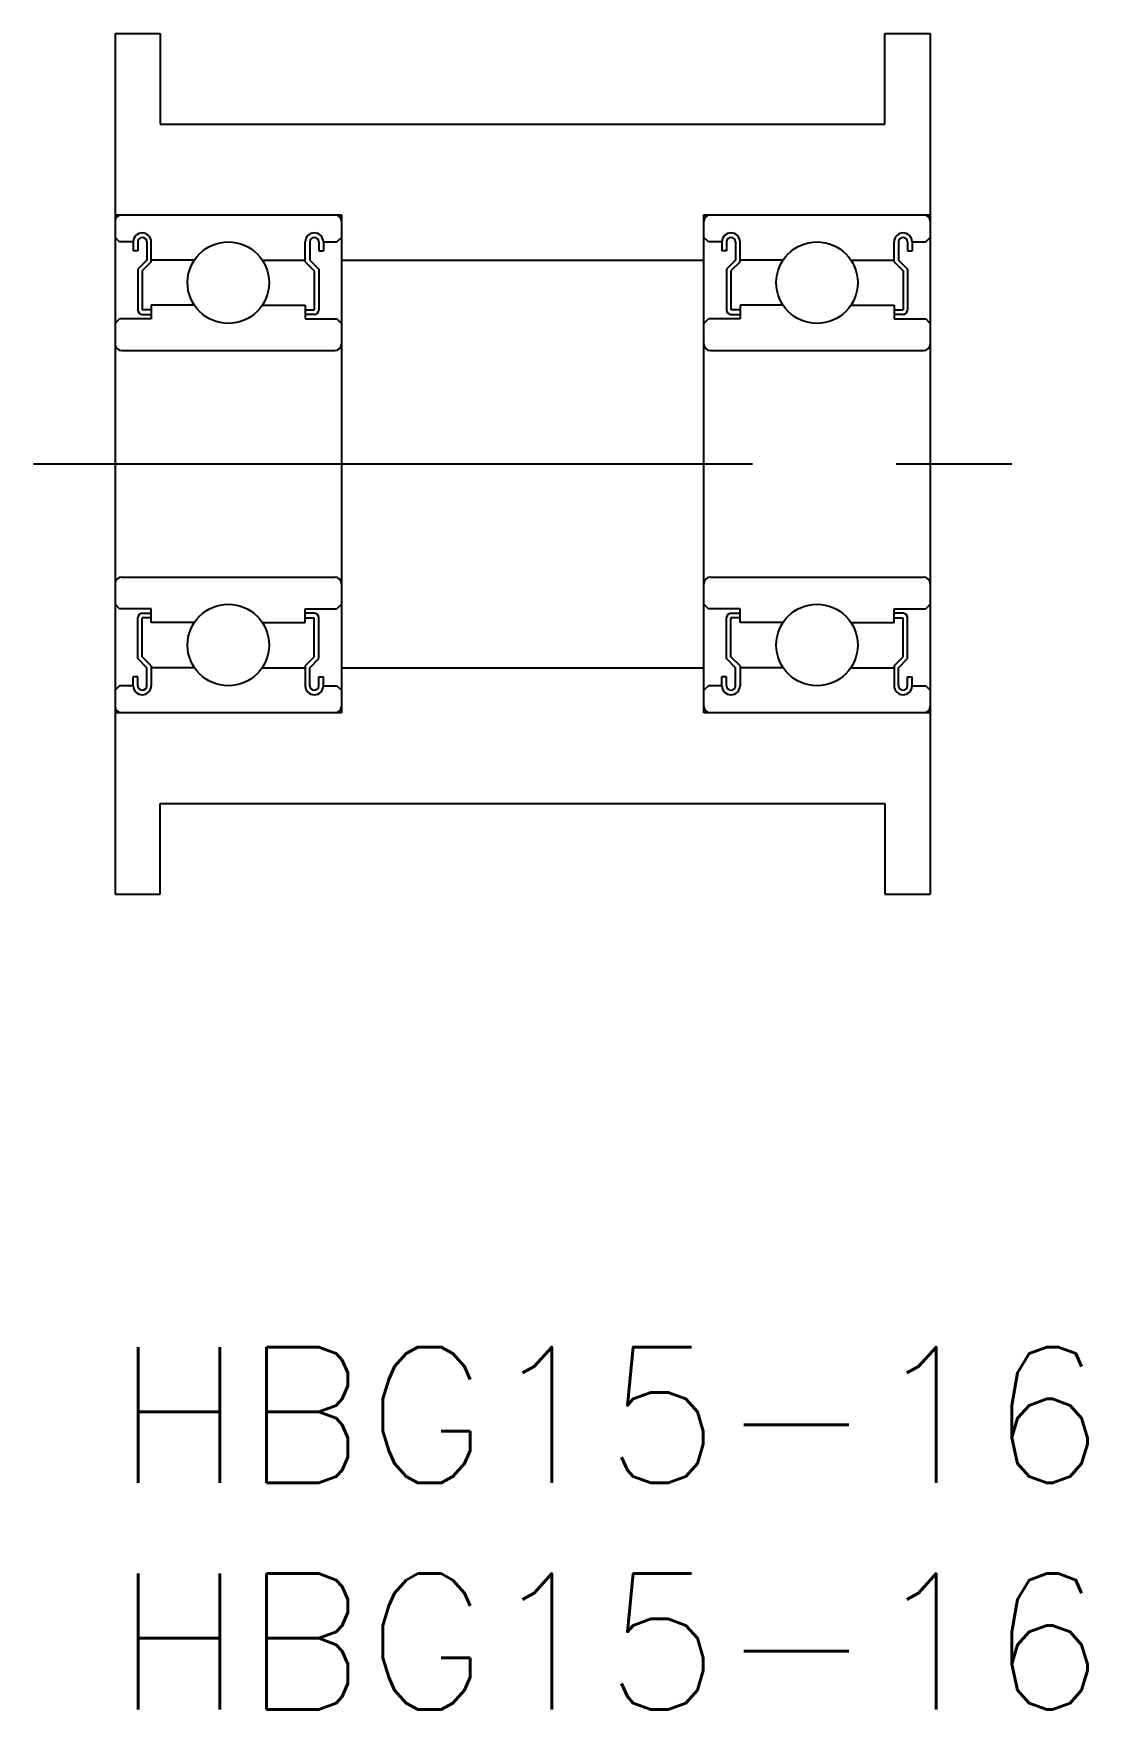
# Model space of a CAD drawing. Extents: x -1.8 to 21.5, y -8 to 29.
import ezdxf

# ---------------------------------------------------------------- set-up
doc = ezdxf.new("R2010")
doc.units = 0
doc.header["$LTSCALE"] = 0.5
doc.linetypes.add('CENTER', pattern=[50.8, 31.75, -6.35, 6.35, -6.35])
for name, color, linetype in [('MSM_CENTER', 1, 'CENTER'), ('MSM_CONTINUOUS', 7, 'CONTINUOUS'), ('MSM_PART_NUMBER', 7, 'CONTINUOUS')]:
    doc.layers.add(name, color=color, linetype=linetype)
doc.styles.get("Standard").update_dxf_attribs({"font": 'txt.shx', "height": 3, "bigfont": 'bigfont.shx'})

# ---------------------------------------------------------------- blocks, each defined once
blk = doc.blocks.new('*U2')
at = {"layer": 'MSM_PART_NUMBER'}
blk.add_text('HBG15-16', height=3, dxfattribs=at).set_placement((0, -3))
blk = doc.blocks.new('*U3')
at = {"layer": 'MSM_PART_NUMBER'}
blk.add_text('HBG15-16', height=3, dxfattribs=at).set_placement((0, -8))

msp = doc.modelspace()

# ---------------------------------------------------------------- linework, layer by layer
at = {"layer": 'MSM_CENTER'}
msp.add_line((-1.8, 19.5), (19.8, 19.5), dxfattribs=at)
at = {"layer": 'MSM_CONTINUOUS'}
for p, q in [((0, 29), (1, 29)), ((0, 29), (0, 10)), ((1, 29), (1, 27)), ((17, 27), (17, 29)), ((17, 29), (18, 29)), ((18, 29), (18, 10)), ((1, 27), (17, 27)), ((0, 25), (5, 25)), ((5, 25), (5, 14)), ((13, 25), (18, 25)), ((13, 14), (13, 25)), ((0.1, 24.4), (0, 24.5)), ((4.9, 24.4), (5, 24.5)), ((13.1, 24.4), (13, 24.5)), ((17.9, 24.4), (18, 24.5)), ((0.4, 24.4), (0.1, 24.4)), ((0.4, 24.4), (0.4, 24.2)), ((0.5, 24.2), (0.4, 24.2)), ((0.5, 24.4), (0.5, 24.2)), ((0.7, 24.4), (0.7, 24)), ((0.8, 23.959), (0.8, 24.4)), ((4.2, 23.959), (4.2, 24.4)), ((4.3, 24.4), (4.3, 24)), ((4.5, 24.4), (4.5, 24.2)), ((4.5, 24.2), (4.6, 24.2)), ((4.6, 24.4), (4.6, 24.2)), ((4.6, 24.4), (4.9, 24.4)), ((13.4, 24.4), (13.1, 24.4)), ((13.4, 24.4), (13.4, 24.2)), ((13.5, 24.2), (13.4, 24.2)), ((13.5, 24.4), (13.5, 24.2)), ((13.7, 24.4), (13.7, 24)), ((13.8, 23.959), (13.8, 24.4)), ((17.2, 23.959), (17.2, 24.4)), ((17.3, 24.4), (17.3, 24)), ((17.5, 24.4), (17.5, 24.2)), ((17.5, 24.2), (17.6, 24.2)), ((17.6, 24.4), (17.6, 24.2)), ((17.6, 24.4), (17.9, 24.4)), ((0.7, 24), (0.5, 23.8)), ((0.5, 23.8), (0.5, 22.9)), ((0.8, 23.959), (0.6, 23.759)), ((0.6, 23.759), (0.6, 22.9)), ((1.752, 24), (0.8, 24)), ((3.248, 24), (4.2, 24)), ((4.2, 23.959), (4.4, 23.759)), ((4.3, 24), (4.5, 23.8)), ((4.4, 23.759), (4.4, 22.9)), ((4.5, 23.8), (4.5, 22.9)), ((5, 24), (13, 24)), ((13.7, 24), (13.5, 23.8)), ((13.5, 23.8), (13.5, 22.9)), ((13.8, 23.959), (13.6, 23.759)), ((13.6, 23.759), (13.6, 22.9)), ((14.752, 24), (13.8, 24)), ((16.248, 24), (17.2, 24)), ((17.2, 23.959), (17.4, 23.759)), ((17.3, 24), (17.5, 23.8)), ((17.4, 23.759), (17.4, 22.9)), ((17.5, 23.8), (17.5, 22.9)), ((1.752, 23), (0.8, 23)), ((0.8, 23), (0.8, 22.7)), ((3.248, 23), (4.2, 23)), ((4.2, 23), (4.2, 22.7)), ((14.752, 23), (13.8, 23)), ((13.8, 23), (13.8, 22.7)), ((16.248, 23), (17.2, 23)), ((17.2, 23), (17.2, 22.7)), ((0, 22.6), (0.1, 22.7)), ((0.8, 22.7), (0.1, 22.7)), ((0.8, 22.9), (0.6, 22.9)), ((0.6, 22.8), (0.8, 22.8)), ((4.2, 22.9), (4.4, 22.9)), ((4.4, 22.8), (4.2, 22.8)), ((4.2, 22.7), (4.9, 22.7)), ((5, 22.6), (4.9, 22.7)), ((13, 22.6), (13.1, 22.7)), ((13.8, 22.7), (13.1, 22.7)), ((13.8, 22.9), (13.6, 22.9)), ((13.6, 22.8), (13.8, 22.8)), ((17.2, 22.9), (17.4, 22.9)), ((17.4, 22.8), (17.2, 22.8)), ((17.2, 22.7), (17.9, 22.7)), ((18, 22.6), (17.9, 22.7)), ((0.15, 22), (4.85, 22)), ((13.15, 22), (17.85, 22)), ((0.15, 17), (4.85, 17)), ((13.15, 17), (17.85, 17)), ((0, 16.4), (0.1, 16.3)), ((0.8, 16.3), (0.1, 16.3)), ((0.8, 16), (0.8, 16.3)), ((4.2, 16.3), (4.9, 16.3)), ((4.2, 16), (4.2, 16.3)), ((5, 16.4), (4.9, 16.3)), ((13, 16.4), (13.1, 16.3)), ((13.8, 16.3), (13.1, 16.3)), ((13.8, 16), (13.8, 16.3)), ((17.2, 16.3), (17.9, 16.3)), ((17.2, 16), (17.2, 16.3)), ((18, 16.4), (17.9, 16.3)), ((0.5, 15.2), (0.5, 16.1)), ((0.6, 16.2), (0.8, 16.2)), ((0.6, 15.241), (0.6, 16.1)), ((0.8, 16.1), (0.6, 16.1)), ((1.752, 16), (0.8, 16)), ((3.248, 16), (4.2, 16)), ((4.4, 16.2), (4.2, 16.2)), ((4.2, 16.1), (4.4, 16.1)), ((4.4, 15.241), (4.4, 16.1)), ((4.5, 15.2), (4.5, 16.1)), ((13.5, 15.2), (13.5, 16.1)), ((13.6, 16.2), (13.8, 16.2)), ((13.6, 15.241), (13.6, 16.1)), ((13.8, 16.1), (13.6, 16.1)), ((14.752, 16), (13.8, 16)), ((16.248, 16), (17.2, 16)), ((17.4, 16.2), (17.2, 16.2)), ((17.2, 16.1), (17.4, 16.1)), ((17.4, 15.241), (17.4, 16.1)), ((17.5, 15.2), (17.5, 16.1)), ((0.7, 15), (0.5, 15.2)), ((0.8, 15.041), (0.6, 15.241)), ((4.2, 15.041), (4.4, 15.241)), ((4.3, 15), (4.5, 15.2)), ((13.7, 15), (13.5, 15.2)), ((13.8, 15.041), (13.6, 15.241)), ((17.2, 15.041), (17.4, 15.241)), ((17.3, 15), (17.5, 15.2)), ((0.4, 14.6), (0.4, 14.8)), ((0.5, 14.8), (0.4, 14.8)), ((0.5, 14.6), (0.5, 14.8)), ((0.7, 14.6), (0.7, 15)), ((0.8, 15.041), (0.8, 14.6)), ((1.752, 15), (0.8, 15)), ((3.248, 15), (4.2, 15)), ((4.2, 15.041), (4.2, 14.6)), ((4.3, 14.6), (4.3, 15)), ((4.5, 14.6), (4.5, 14.8)), ((4.5, 14.8), (4.6, 14.8)), ((4.6, 14.6), (4.6, 14.8)), ((5, 15), (13, 15)), ((13.4, 14.6), (13.4, 14.8)), ((13.5, 14.8), (13.4, 14.8)), ((13.5, 14.6), (13.5, 14.8)), ((13.7, 14.6), (13.7, 15)), ((13.8, 15.041), (13.8, 14.6)), ((14.752, 15), (13.8, 15)), ((16.248, 15), (17.2, 15)), ((17.2, 15.041), (17.2, 14.6)), ((17.3, 14.6), (17.3, 15)), ((17.5, 14.6), (17.5, 14.8)), ((17.5, 14.8), (17.6, 14.8)), ((17.6, 14.6), (17.6, 14.8)), ((0.1, 14.6), (0, 14.5)), ((0.4, 14.6), (0.1, 14.6)), ((4.6, 14.6), (4.9, 14.6)), ((4.9, 14.6), (5, 14.5)), ((13.1, 14.6), (13, 14.5)), ((13.4, 14.6), (13.1, 14.6)), ((17.6, 14.6), (17.9, 14.6)), ((17.9, 14.6), (18, 14.5)), ((5, 14), (0, 14)), ((18, 14), (13, 14)), ((1, 12), (17, 12)), ((1, 10), (1, 12)), ((17, 12), (17, 10)), ((0, 10), (1, 10)), ((17, 10), (18, 10))]:
    msp.add_line(p, q, dxfattribs=at)
for centre in [(2.5, 23.5), (15.5, 23.5), (2.5, 15.5), (15.5, 15.5)]:
    msp.add_circle(centre, 0.9, dxfattribs=at)
for centre, radius, start, end in [((0.15, 24.85), 0.15, 90, 180), ((4.85, 24.85), 0.15, 0, 90), ((13.15, 24.85), 0.15, 90, 180), ((17.85, 24.85), 0.15, 0, 90), ((0.6, 24.4), 0.2, 0, 180), ((0.6, 24.4), 0.1, 0, 180), ((4.4, 24.4), 0.2, 0, 180), ((4.4, 24.4), 0.1, 0, 180), ((13.6, 24.4), 0.2, 0, 180), ((13.6, 24.4), 0.1, 0, 180), ((17.4, 24.4), 0.2, 0, 180), ((17.4, 24.4), 0.1, 0, 180), ((0.6, 22.9), 0.1, 180, 270), ((4.4, 22.9), 0.1, 270, 0), ((13.6, 22.9), 0.1, 180, 270), ((17.4, 22.9), 0.1, 270, 0), ((0.15, 22.15), 0.15, 180, 270), ((4.85, 22.15), 0.15, 270, 0), ((13.15, 22.15), 0.15, 180, 270), ((17.85, 22.15), 0.15, 270, 0), ((0.15, 16.85), 0.15, 90, 180), ((4.85, 16.85), 0.15, 0, 90), ((13.15, 16.85), 0.15, 90, 180), ((17.85, 16.85), 0.15, 0, 90), ((0.6, 16.1), 0.1, 90, 180), ((4.4, 16.1), 0.1, 360, 90), ((13.6, 16.1), 0.1, 90, 180), ((17.4, 16.1), 0.1, 360, 90), ((0.6, 14.6), 0.2, 180, 0), ((0.6, 14.6), 0.1, 180, 0), ((4.4, 14.6), 0.2, 180, 0), ((4.4, 14.6), 0.1, 180, 0), ((13.6, 14.6), 0.2, 180, 0), ((13.6, 14.6), 0.1, 180, 0), ((17.4, 14.6), 0.2, 180, 0), ((17.4, 14.6), 0.1, 180, 0), ((0.15, 14.15), 0.15, 180, 270), ((4.85, 14.15), 0.15, 270, 0), ((13.15, 14.15), 0.15, 180, 270), ((17.85, 14.15), 0.15, 270, 0)]:
    msp.add_arc(centre, radius, start, end, dxfattribs=at)

# ---------------------------------------------------------------- block references
for name in ['*U2', '*U3']:
    msp.add_blockref(name, (0, 0), dxfattribs=at)

doc.saveas('drawing.dxf')
